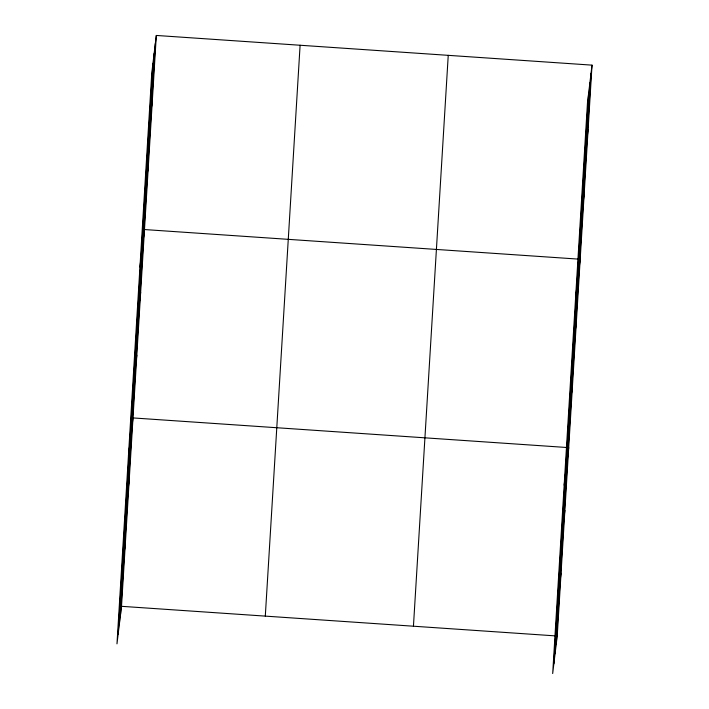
<?xml version="1.0" encoding="UTF-8"?>
<svg xmlns="http://www.w3.org/2000/svg" width="709" height="709" viewBox="0 0 709 709"><rect width="100%" height="100%" fill="white"/><g stroke="black" fill="none" stroke-linecap="round" stroke-linejoin="round"><path stroke-width="1.06" d="M118.155 634.121L152.949 63.252M119.369 624.097L154.163 53.228M120.539 614.357L155.342 43.488M156.317 35.45L151.779 72.992L116.976 643.861L121.514 606.319L156.317 35.45L592.024 65.139L557.221 636.008L552.683 673.55L587.486 102.681L592.024 65.139M265.299 616.121L300.102 45.252M413.444 626.215L448.239 55.346M553.862 663.819L588.665 92.95M555.076 653.787L589.879 82.918M556.255 644.056L591.049 73.187M151.398 108.193L152.373 100.146M147.454 172.89L148.429 164.851M139.939 267.089L144.485 229.548L580.192 259.237L575.655 296.779M139.682 300.386L140.657 292.338M135.853 363.176L136.828 355.138M128.462 455.47L133 417.929L568.707 447.627L564.169 485.16M128.196 488.767L129.171 480.729M124.367 551.567L125.342 543.519M587.105 137.883L588.08 129.836M583.161 202.579L584.136 194.541M575.389 330.075L576.364 322.037M571.56 392.866L572.535 384.827M563.912 518.465L564.878 510.418M560.083 581.256L561.049 573.218M121.514 606.319L557.221 636.008"/></g></svg>
